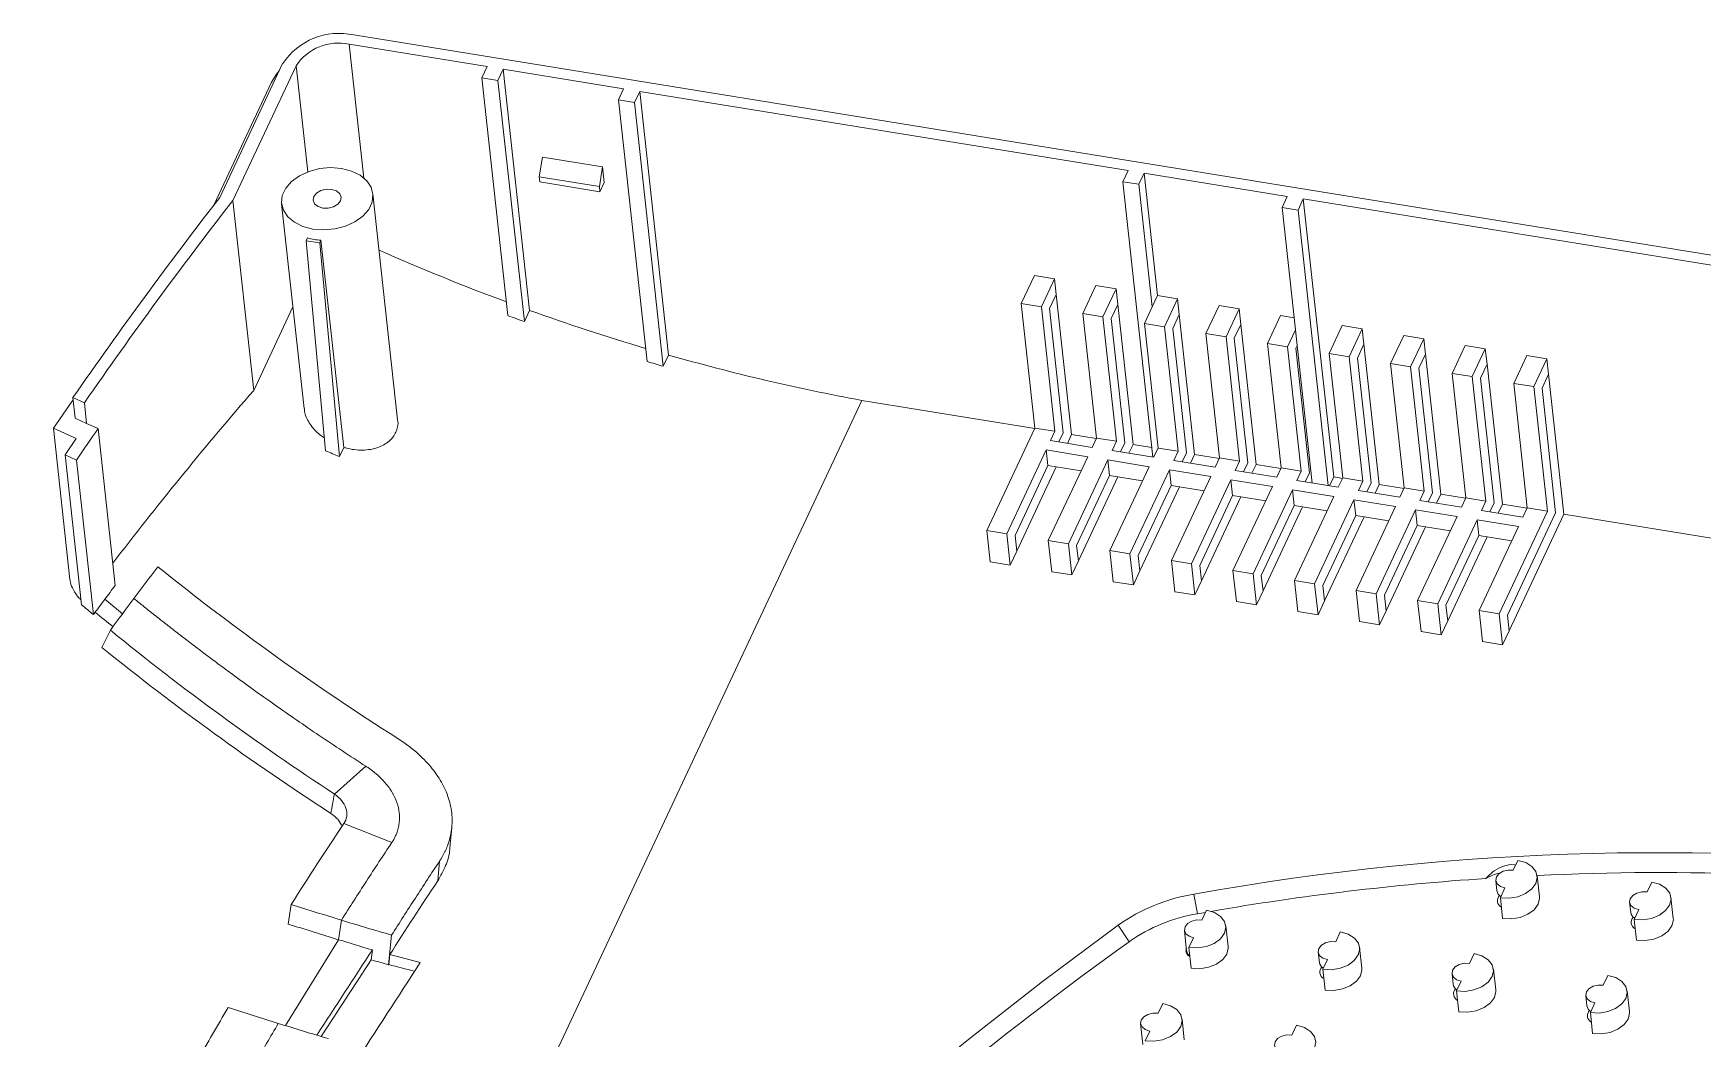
# Model space of a CAD drawing. Header units: inches. Extents: x 1230 to 3313, y 237 to 1043.
# Drawn here: x 1865.1 to 1924.2, y 712.5 to 748.1 of the extents above; entities that cross this region are included whole.
import ezdxf

# ---------------------------------------------------------------- set-up
doc = ezdxf.new("R2010")
doc.units = ezdxf.units.IN

msp = doc.modelspace()

# ---------------------------------------------------------------- linework, layer by layer
at = {"color": 7, "linetype": 'Continuous', "lineweight": 15}
for p, q in [((1876.323, 747.744), (1881.202, 746.953)), ((1937.582, 738.163), (1876.478, 748.075)), ((1873.963, 747.061), (1871.741, 742.323)), ((1872.2, 742.215), (1874.437, 746.984)), ((1881.202, 746.953), (1881.016, 746.557)), ((1873.57, 746.403), (1871.525, 742.044)), ((1881.016, 746.557), (1881.584, 746.465)), ((1881.938, 738.134), (1881.016, 746.557)), ((1881.584, 746.465), (1881.77, 746.861)), ((1882.52, 737.923), (1881.584, 746.465)), ((1881.77, 746.861), (1886.033, 746.169)), ((1882.705, 738.32), (1881.77, 746.861)), ((1886.033, 746.169), (1885.847, 745.773)), ((1885.847, 745.773), (1886.416, 745.681)), ((1886.862, 736.508), (1885.847, 745.773)), ((1886.416, 745.681), (1886.602, 746.077)), ((1886.602, 746.077), (1903.891, 743.273)), ((1887.624, 736.738), (1886.602, 746.077)), ((1887.439, 736.341), (1886.416, 745.681)), ((1883.043, 743.051), (1883.158, 743.749)), ((1885.289, 743.403), (1883.158, 743.749)), ((1885.289, 743.403), (1885.175, 742.705)), ((1885.35, 742.852), (1885.289, 743.403)), ((1885.175, 742.705), (1883.043, 743.051)), ((1883.043, 743.051), (1883.063, 742.867)), ((1883.063, 742.867), (1885.195, 742.521)), ((1885.195, 742.521), (1885.35, 742.852)), ((1903.891, 743.273), (1903.705, 742.876)), ((1903.705, 742.876), (1904.273, 742.784)), ((1904.774, 733.119), (1903.705, 742.876)), ((1904.273, 742.784), (1904.459, 743.181)), ((1904.459, 743.181), (1909.528, 742.358)), ((1904.934, 738.845), (1904.459, 743.181)), ((1872.2, 742.215), (1872.937, 735.487)), ((1878.033, 734.44), (1877.156, 742.45)), ((1885.195, 742.521), (1885.175, 742.705)), ((1904.748, 738.449), (1904.273, 742.784)), ((1909.528, 742.358), (1909.342, 741.962)), ((1909.91, 741.87), (1910.096, 742.266)), ((1910.096, 742.266), (1926.912, 739.539)), ((1911.175, 732.419), (1910.096, 742.266)), ((1873.925, 742.096), (1874.719, 734.849)), ((1909.342, 741.962), (1909.91, 741.87)), ((1909.817, 737.626), (1909.342, 741.962)), ((1910.979, 732.112), (1909.91, 741.87)), ((1874.801, 740.788), (1874.846, 740.884)), ((1875.275, 740.711), (1874.801, 740.788)), ((1875.485, 733.349), (1874.801, 740.788)), ((1875.32, 740.807), (1875.275, 740.711)), ((1875.971, 733.14), (1875.275, 740.711)), ((1876.124, 733.466), (1875.32, 740.807)), ((1900.112, 738.561), (1900.576, 739.552)), ((1901.287, 739.437), (1900.576, 739.552)), ((1900.822, 738.446), (1901.287, 739.437)), ((1901.287, 739.437), (1901.347, 738.885)), ((1901.347, 738.885), (1901.115, 738.39)), ((1901.347, 738.885), (1901.89, 733.925)), ((1902.29, 738.208), (1902.755, 739.198)), ((1903.466, 739.083), (1902.755, 739.198)), ((1903.001, 738.092), (1903.466, 739.083)), ((1903.466, 739.083), (1903.526, 738.532)), ((1904.748, 738.449), (1904.934, 738.845)), ((1905.645, 738.73), (1904.934, 738.845)), ((1905.18, 737.739), (1905.645, 738.73)), ((1905.645, 738.73), (1905.705, 738.179)), ((1874.325, 738.445), (1872.937, 735.487)), ((1882.52, 737.923), (1882.705, 738.32)), ((1900.822, 738.446), (1900.112, 738.561)), ((1900.594, 734.152), (1900.112, 738.561)), ((1901.305, 734.037), (1900.822, 738.446)), ((1901.115, 738.39), (1901.598, 733.981)), ((1903.001, 738.092), (1902.29, 738.208)), ((1902.773, 733.798), (1902.29, 738.208)), ((1903.484, 733.683), (1903.001, 738.092)), ((1903.526, 738.532), (1903.294, 738.037)), ((1903.526, 738.532), (1904.069, 733.572)), ((1904.469, 737.854), (1904.748, 738.449)), ((1905.705, 738.179), (1905.473, 737.683)), ((1905.705, 738.179), (1906.248, 733.218)), ((1906.648, 737.501), (1907.113, 738.492)), ((1907.824, 738.376), (1907.113, 738.492)), ((1907.359, 737.385), (1907.824, 738.376)), ((1907.824, 738.376), (1907.884, 737.825)), ((1908.827, 737.147), (1909.292, 738.138)), ((1909.769, 738.061), (1909.292, 738.138)), ((1903.294, 738.037), (1903.777, 733.628)), ((1905.18, 737.739), (1904.469, 737.854)), ((1904.952, 733.445), (1904.469, 737.854)), ((1905.663, 733.33), (1905.18, 737.739)), ((1905.473, 737.683), (1905.956, 733.274)), ((1907.359, 737.385), (1906.648, 737.501)), ((1907.131, 733.092), (1906.648, 737.501)), ((1907.884, 737.825), (1907.652, 737.33)), ((1907.884, 737.825), (1908.427, 732.865)), ((1909.538, 737.032), (1909.817, 737.626)), ((1909.877, 737.075), (1909.817, 737.626)), ((1911.006, 736.794), (1911.471, 737.785)), ((1912.182, 737.669), (1911.471, 737.785)), ((1911.717, 736.679), (1912.182, 737.669)), ((1912.182, 737.669), (1912.242, 737.118)), ((1907.842, 732.976), (1907.359, 737.385)), ((1907.652, 737.33), (1908.134, 732.921)), ((1909.538, 737.032), (1908.827, 737.147)), ((1909.31, 732.738), (1908.827, 737.147)), ((1910.021, 732.623), (1909.538, 737.032)), ((1909.877, 737.075), (1909.831, 736.976)), ((1909.831, 736.976), (1910.313, 732.567)), ((1910.41, 732.204), (1909.877, 737.075)), ((1912.242, 737.118), (1912.009, 736.623)), ((1912.242, 737.118), (1912.785, 732.158)), ((1913.185, 736.44), (1913.65, 737.431)), ((1914.36, 737.316), (1913.65, 737.431)), ((1913.896, 736.325), (1914.36, 737.316)), ((1914.36, 737.316), (1914.421, 736.765)), ((1915.364, 736.087), (1915.829, 737.078)), ((1916.539, 736.963), (1915.829, 737.078)), ((1916.075, 735.972), (1916.539, 736.963)), ((1916.539, 736.963), (1916.6, 736.411)), ((1887.439, 736.341), (1887.624, 736.738)), ((1911.717, 736.679), (1911.006, 736.794)), ((1911.489, 732.385), (1911.006, 736.794)), ((1912.2, 732.269), (1911.717, 736.679)), ((1912.009, 736.623), (1912.492, 732.214)), ((1913.896, 736.325), (1913.185, 736.44)), ((1913.668, 732.031), (1913.185, 736.44)), ((1914.378, 731.916), (1913.896, 736.325)), ((1914.421, 736.765), (1914.188, 736.269)), ((1914.421, 736.765), (1914.964, 731.805)), ((1916.6, 736.411), (1916.367, 735.916)), ((1916.6, 736.411), (1917.143, 731.451)), ((1917.543, 735.733), (1918.008, 736.724)), ((1918.718, 736.609), (1918.008, 736.724)), ((1918.253, 735.618), (1918.718, 736.609)), ((1918.718, 736.609), (1918.779, 736.058)), ((1914.188, 736.269), (1914.671, 731.86)), ((1916.075, 735.972), (1915.364, 736.087)), ((1915.847, 731.678), (1915.364, 736.087)), ((1916.557, 731.563), (1916.075, 735.972)), ((1916.367, 735.916), (1916.85, 731.507)), ((1918.253, 735.618), (1917.543, 735.733)), ((1918.026, 731.324), (1917.543, 735.733)), ((1918.779, 736.058), (1918.546, 735.563)), ((1918.779, 736.058), (1919.322, 731.098)), ((1865.138, 672.607), (1894.468, 735.129)), ((1866.943, 735.048), (1866.538, 735.231)), ((1866.618, 734.497), (1866.538, 735.231)), ((1894.468, 735.129), (1900.587, 734.137)), ((1918.736, 731.209), (1918.253, 735.618)), ((1918.546, 735.563), (1919.029, 731.154)), ((1867.024, 734.314), (1866.943, 735.048)), ((1865.846, 734.149), (1866.657, 733.783)), ((1866.433, 728.79), (1865.846, 734.149)), ((1867.024, 734.314), (1866.618, 734.497)), ((1867.429, 734.131), (1867.024, 734.314)), ((1868.037, 728.579), (1867.429, 734.131)), ((1898.89, 730.519), (1900.594, 734.152)), ((1901.305, 734.037), (1900.594, 734.152)), ((1901.15, 733.706), (1901.305, 734.037)), ((1901.598, 733.981), (1901.446, 733.658)), ((1875.971, 733.14), (1876.124, 733.466)), ((1899.6, 730.403), (1900.995, 733.376)), ((1900.995, 733.376), (1902.463, 733.138)), ((1901.055, 732.825), (1900.995, 733.376)), ((1902.618, 733.468), (1901.15, 733.706)), ((1901.89, 733.925), (1901.743, 733.61)), ((1901.89, 733.925), (1902.766, 733.783)), ((1902.618, 733.468), (1902.773, 733.798)), ((1903.484, 733.683), (1902.773, 733.798)), ((1903.329, 733.353), (1903.484, 733.683)), ((1904.797, 733.115), (1903.329, 733.353)), ((1903.777, 733.628), (1903.625, 733.305)), ((1904.069, 733.572), (1903.922, 733.257)), ((1904.069, 733.572), (1904.736, 733.464)), ((1904.797, 733.115), (1904.952, 733.445)), ((1905.663, 733.33), (1904.952, 733.445)), ((1866.259, 733.201), (1866.664, 733.018)), ((1866.84, 727.894), (1866.259, 733.201)), ((1867.264, 727.546), (1866.664, 733.018)), ((1901.055, 732.825), (1899.893, 730.348)), ((1901.352, 732.777), (1899.954, 729.797)), ((1901.055, 732.825), (1902.227, 732.635)), ((1901.069, 730.165), (1902.463, 733.138)), ((1901.779, 730.05), (1903.174, 733.023)), ((1903.174, 733.023), (1904.642, 732.784)), ((1903.234, 732.472), (1903.174, 733.023)), ((1903.248, 729.812), (1904.642, 732.784)), ((1905.508, 732.999), (1905.663, 733.33)), ((1906.976, 732.761), (1905.508, 732.999)), ((1905.956, 733.274), (1905.804, 732.951)), ((1906.248, 733.218), (1906.1, 732.903)), ((1906.248, 733.218), (1907.124, 733.076)), ((1906.976, 732.761), (1907.131, 733.092)), ((1907.842, 732.976), (1907.131, 733.092)), ((1907.687, 732.646), (1907.842, 732.976)), ((1908.134, 732.921), (1907.983, 732.598)), ((1908.427, 732.865), (1908.279, 732.55)), ((1908.427, 732.865), (1909.303, 732.723)), ((1903.234, 732.472), (1902.072, 729.994)), ((1903.531, 732.423), (1902.133, 729.443)), ((1903.234, 732.472), (1904.406, 732.281)), ((1903.958, 729.696), (1905.353, 732.669)), ((1905.353, 732.669), (1906.821, 732.431)), ((1905.413, 732.118), (1905.353, 732.669)), ((1905.427, 729.458), (1906.821, 732.431)), ((1906.137, 729.343), (1907.532, 732.316)), ((1907.532, 732.316), (1909, 732.078)), ((1907.592, 731.765), (1907.532, 732.316)), ((1909.155, 732.408), (1907.687, 732.646)), ((1909.155, 732.408), (1909.31, 732.738)), ((1910.021, 732.623), (1909.31, 732.738)), ((1909.866, 732.293), (1910.021, 732.623)), ((1911.334, 732.054), (1909.866, 732.293)), ((1910.313, 732.567), (1910.162, 732.245)), ((1911.175, 732.419), (1911.027, 732.104)), ((1911.175, 732.419), (1911.482, 732.37)), ((1911.334, 732.054), (1911.489, 732.385)), ((1912.2, 732.269), (1911.489, 732.385)), ((1912.045, 731.939), (1912.2, 732.269)), ((1912.492, 732.214), (1912.341, 731.891)), ((1905.413, 732.118), (1904.251, 729.641)), ((1905.71, 732.07), (1904.311, 729.09)), ((1905.413, 732.118), (1906.585, 731.928)), ((1907.592, 731.765), (1906.43, 729.287)), ((1907.888, 731.717), (1906.49, 728.736)), ((1907.592, 731.765), (1908.764, 731.575)), ((1907.606, 729.105), (1909, 732.078)), ((1908.316, 728.99), (1909.711, 731.962)), ((1909.711, 731.962), (1911.179, 731.724)), ((1909.771, 731.411), (1909.711, 731.962)), ((1909.785, 728.751), (1911.179, 731.724)), ((1910.495, 728.636), (1911.89, 731.609)), ((1911.89, 731.609), (1913.358, 731.371)), ((1911.95, 731.058), (1911.89, 731.609)), ((1913.513, 731.701), (1912.045, 731.939)), ((1912.785, 732.158), (1912.637, 731.843)), ((1912.785, 732.158), (1913.661, 732.016)), ((1913.513, 731.701), (1913.668, 732.031)), ((1914.378, 731.916), (1913.668, 732.031)), ((1914.224, 731.586), (1914.378, 731.916)), ((1915.692, 731.348), (1914.224, 731.586)), ((1914.671, 731.86), (1914.52, 731.538)), ((1914.964, 731.805), (1914.816, 731.49)), ((1914.964, 731.805), (1915.84, 731.663)), ((1915.692, 731.348), (1915.847, 731.678)), ((1916.557, 731.563), (1915.847, 731.678)), ((1909.771, 731.411), (1908.609, 728.934)), ((1910.067, 731.363), (1908.669, 728.383)), ((1909.771, 731.411), (1910.943, 731.221)), ((1911.95, 731.058), (1910.788, 728.58)), ((1912.246, 731.01), (1910.848, 728.029)), ((1911.95, 731.058), (1913.122, 730.868)), ((1911.964, 728.398), (1913.358, 731.371)), ((1912.674, 728.283), (1914.069, 731.255)), ((1914.069, 731.255), (1915.537, 731.017)), ((1914.129, 730.704), (1914.069, 731.255)), ((1914.142, 728.045), (1915.537, 731.017)), ((1916.402, 731.232), (1916.557, 731.563)), ((1917.871, 730.994), (1916.402, 731.232)), ((1916.85, 731.507), (1916.699, 731.184)), ((1917.143, 731.451), (1916.995, 731.136)), ((1917.032, 727.576), (1918.736, 731.209)), ((1917.143, 731.451), (1918.019, 731.309)), ((1919.029, 731.154), (1917.325, 727.52)), ((1919.322, 731.098), (1917.385, 726.969)), ((1917.871, 730.994), (1918.026, 731.324)), ((1918.736, 731.209), (1918.026, 731.324)), ((1919.322, 731.098), (1927.757, 729.73)), ((1899.6, 730.403), (1898.89, 730.519)), ((1899.011, 729.416), (1898.89, 730.519)), ((1899.721, 729.301), (1899.6, 730.403)), ((1914.129, 730.704), (1912.967, 728.227)), ((1914.425, 730.656), (1913.027, 727.676)), ((1914.129, 730.704), (1915.301, 730.514)), ((1914.853, 727.929), (1916.247, 730.902)), ((1916.247, 730.902), (1917.716, 730.664)), ((1916.308, 730.351), (1916.247, 730.902)), ((1916.321, 727.691), (1917.716, 730.664)), ((1899.893, 730.348), (1899.954, 729.797)), ((1901.779, 730.05), (1901.069, 730.165)), ((1901.19, 729.063), (1901.069, 730.165)), ((1901.9, 728.948), (1901.779, 730.05)), ((1902.072, 729.994), (1902.133, 729.443)), ((1903.958, 729.696), (1903.248, 729.812)), ((1903.369, 728.709), (1903.248, 729.812)), ((1916.308, 730.351), (1915.146, 727.874)), ((1916.604, 730.303), (1915.206, 727.322)), ((1916.308, 730.351), (1917.48, 730.161)), ((1868.092, 729.55), (1867.951, 729.365)), ((1899.721, 729.301), (1899.011, 729.416)), ((1899.954, 729.797), (1899.721, 729.301)), ((1902.133, 729.443), (1901.9, 728.948)), ((1904.079, 728.594), (1903.958, 729.696)), ((1904.251, 729.641), (1904.311, 729.09)), ((1906.137, 729.343), (1905.427, 729.458)), ((1905.547, 728.356), (1905.427, 729.458)), ((1906.258, 728.241), (1906.137, 729.343)), ((1906.43, 729.287), (1906.49, 728.736)), ((1901.9, 728.948), (1901.19, 729.063)), ((1904.079, 728.594), (1903.369, 728.709)), ((1904.311, 729.09), (1904.079, 728.594)), ((1906.49, 728.736), (1906.258, 728.241)), ((1908.316, 728.99), (1907.606, 729.105)), ((1907.726, 728.003), (1907.606, 729.105)), ((1908.437, 727.887), (1908.316, 728.99)), ((1908.609, 728.934), (1908.669, 728.383)), ((1910.495, 728.636), (1909.785, 728.751)), ((1909.905, 727.649), (1909.785, 728.751)), ((1910.616, 727.534), (1910.495, 728.636)), ((1867.666, 728.086), (1868.297, 727.577)), ((1906.258, 728.241), (1905.547, 728.356)), ((1908.669, 728.383), (1908.437, 727.887)), ((1910.848, 728.029), (1910.616, 727.534)), ((1910.788, 728.58), (1910.848, 728.029)), ((1912.674, 728.283), (1911.964, 728.398)), ((1912.084, 727.296), (1911.964, 728.398)), ((1912.795, 727.18), (1912.674, 728.283)), ((1912.967, 728.227), (1913.027, 727.676)), ((1914.853, 727.929), (1914.142, 728.045)), ((1914.263, 726.942), (1914.142, 728.045)), ((1908.437, 727.887), (1907.726, 728.003)), ((1910.616, 727.534), (1909.905, 727.649)), ((1913.027, 727.676), (1912.795, 727.18)), ((1914.974, 726.827), (1914.853, 727.929)), ((1915.146, 727.874), (1915.206, 727.322)), ((1917.032, 727.576), (1916.321, 727.691)), ((1916.442, 726.589), (1916.321, 727.691)), ((1917.153, 726.474), (1917.032, 727.576)), ((1917.325, 727.52), (1917.385, 726.969)), ((1867.769, 726.799), (1867.865, 726.989)), ((1912.795, 727.18), (1912.084, 727.296)), ((1914.974, 726.827), (1914.263, 726.942)), ((1915.206, 727.322), (1914.974, 726.827)), ((1917.385, 726.969), (1917.153, 726.474)), ((1867.558, 726.381), (1867.769, 726.799)), ((1917.153, 726.474), (1916.442, 726.589)), ((1876.911, 722.173), (1875.793, 721.19)), ((1875.941, 720.261), (1876.041, 720.086)), ((1877.827, 719.467), (1876.131, 720.144)), ((1879.882, 719.28), (1879.95, 719.995)), ((1879.454, 718.111), (1879.518, 718.814)), ((1917.528, 718.492), (1917.691, 718.839)), ((1916.909, 718.126), (1916.949, 717.759)), ((1918.456, 717.552), (1918.375, 718.287)), ((1922.265, 717.724), (1922.428, 718.07)), ((1906.347, 716.948), (1906.221, 717.643)), ((1917.234, 717.864), (1917.071, 717.517)), ((1917.152, 716.783), (1917.071, 717.517)), ((1923.193, 716.784), (1923.112, 717.519)), ((1874.157, 716.583), (1874.264, 717.276)), ((1906.347, 716.948), (1906.634, 716.999)), ((1906.505, 716.726), (1906.668, 717.072)), ((1921.646, 717.358), (1921.686, 716.991)), ((1921.971, 717.096), (1921.808, 716.749)), ((1875.938, 716.031), (1876.043, 716.722)), ((1903.927, 715.958), (1903.537, 716.545)), ((1905.886, 716.36), (1905.966, 715.625)), ((1907.433, 715.786), (1907.352, 716.521)), ((1911.242, 715.957), (1911.405, 716.304)), ((1921.889, 716.014), (1921.808, 716.749)), ((1875.938, 716.031), (1874.069, 712.987)), ((1877.099, 715.32), (1877.141, 715.668)), ((1877.75, 715.493), (1877.822, 716.194)), ((1906.211, 716.098), (1906.048, 715.751)), ((1906.129, 715.016), (1906.048, 715.751)), ((1912.17, 715.017), (1912.089, 715.752)), ((1877.714, 715.142), (1877.75, 715.493)), ((1877.714, 715.142), (1877.719, 715.151)), ((1877.719, 715.151), (1877.755, 715.501)), ((1877.75, 715.493), (1877.755, 715.501)), ((1910.623, 715.592), (1910.663, 715.224)), ((1910.948, 715.33), (1910.785, 714.983)), ((1915.979, 715.189), (1916.142, 715.536)), ((1910.866, 714.248), (1910.785, 714.983)), ((1915.36, 714.823), (1915.4, 714.456)), ((1915.685, 714.561), (1915.522, 714.214)), ((1916.906, 714.249), (1916.826, 714.984)), ((1920.716, 714.42), (1920.878, 714.767)), ((1915.602, 713.48), (1915.522, 714.214)), ((1920.096, 714.055), (1920.137, 713.688)), ((1921.643, 713.481), (1921.563, 714.216)), ((1904.956, 713.422), (1905.119, 713.769)), ((1920.421, 713.793), (1920.259, 713.446)), ((1920.339, 712.711), (1920.259, 713.446)), ((1904.337, 713.057), (1904.417, 712.322)), ((1904.662, 712.795), (1904.499, 712.448)), ((1905.883, 712.483), (1905.803, 713.218)), ((1909.693, 712.654), (1909.855, 713.001))]:
    msp.add_line(p, q, dxfattribs=at)
at = {"color": 8, "linetype": 'Continuous', "lineweight": 15}
for p, q in [((1876.842, 743.004), (1876.323, 747.744)), ((1874.437, 746.984), (1874.849, 743.225))]:
    msp.add_line(p, q, dxfattribs=at)
at = {"color": 7, "linetype": 'Continuous', "lineweight": 15, "flags": 128}
for points in [[(1873.846, 746.812), (1873.767, 746.718), (1873.57, 746.403)], [(1875.037, 741.2), (1874.683, 741.291), (1874.379, 741.439), (1874.142, 741.635), (1873.987, 741.869), (1873.922, 742.126), (1873.951, 742.392), (1874.073, 742.651), (1874.279, 742.887), (1874.559, 743.089), (1874.896, 743.242), (1875.271, 743.34), (1875.661, 743.375), (1876.044, 743.347), (1876.398, 743.256), (1876.702, 743.108), (1876.938, 742.911), (1877.093, 742.678), (1877.158, 742.42), (1877.129, 742.155), (1877.008, 741.896), (1876.801, 741.659), (1876.521, 741.458), (1876.184, 741.304), (1875.81, 741.207), (1875.42, 741.171), (1875.037, 741.2)], [(1875.385, 741.943), (1875.216, 741.998), (1875.096, 742.094), (1875.043, 742.218), (1875.067, 742.35), (1875.162, 742.471), (1875.315, 742.561), (1875.502, 742.608), (1875.695, 742.604), (1875.865, 742.549), (1875.985, 742.452), (1876.037, 742.329), (1876.014, 742.196), (1875.919, 742.076), (1875.766, 741.985), (1875.578, 741.939), (1875.385, 741.943)], [(1866.546, 735.157), (1866.507, 735.101), (1865.846, 734.149)], [(1917.071, 717.517), (1917.379, 717.502), (1917.687, 717.553), (1917.966, 717.665), (1918.186, 717.828), (1918.329, 718.024), (1918.378, 718.236), (1918.33, 718.442), (1918.189, 718.622), (1917.969, 718.759), (1917.691, 718.839)], [(1917.234, 717.864), (1917.073, 717.916), (1916.959, 718.008), (1916.909, 718.125), (1916.931, 718.251), (1917.022, 718.366), (1917.167, 718.452), (1917.345, 718.496), (1917.528, 718.492)], [(1921.808, 716.749), (1922.116, 716.734), (1922.424, 716.785), (1922.702, 716.897), (1922.923, 717.059), (1923.065, 717.256), (1923.115, 717.468), (1923.067, 717.674), (1922.926, 717.854), (1922.706, 717.991), (1922.428, 718.07)], [(1917.152, 716.783), (1917.46, 716.767), (1917.768, 716.818), (1918.046, 716.931), (1918.267, 717.093), (1918.409, 717.29), (1918.458, 717.501), (1918.456, 717.552)], [(1921.971, 717.096), (1921.81, 717.148), (1921.696, 717.239), (1921.646, 717.357), (1921.668, 717.483), (1921.759, 717.597), (1921.904, 717.683), (1922.082, 717.728), (1922.265, 717.724)], [(1906.048, 715.751), (1906.356, 715.736), (1906.664, 715.787), (1906.942, 715.899), (1907.163, 716.061), (1907.306, 716.258), (1907.355, 716.47), (1907.307, 716.676), (1907.166, 716.856), (1906.946, 716.993), (1906.668, 717.072)], [(1903.537, 716.545), (1900.86, 714.549), (1898.252, 712.512), (1895.715, 710.436), (1893.251, 708.321), (1890.86, 706.169), (1888.545, 703.981), (1886.306, 701.759), (1884.146, 699.504), (1882.066, 697.218), (1880.067, 694.901), (1878.15, 692.556), (1876.316, 690.184), (1874.568, 687.787), (1872.905, 685.365)], [(1906.211, 716.098), (1906.05, 716.15), (1905.936, 716.241), (1905.886, 716.359), (1905.908, 716.485), (1905.999, 716.599), (1906.144, 716.685), (1906.322, 716.73), (1906.505, 716.726)], [(1910.785, 714.983), (1911.093, 714.968), (1911.401, 715.019), (1911.679, 715.131), (1911.9, 715.293), (1912.042, 715.49), (1912.092, 715.701), (1912.044, 715.907), (1911.903, 716.088), (1911.682, 716.224), (1911.405, 716.304)], [(1921.889, 716.014), (1922.197, 715.999), (1922.505, 716.05), (1922.783, 716.162), (1923.004, 716.325), (1923.146, 716.521), (1923.195, 716.733), (1923.193, 716.784)], [(1906.129, 715.016), (1906.437, 715.001), (1906.745, 715.052), (1907.023, 715.164), (1907.244, 715.327), (1907.386, 715.523), (1907.435, 715.735), (1907.433, 715.786)], [(1910.948, 715.33), (1910.787, 715.381), (1910.673, 715.473), (1910.623, 715.591), (1910.645, 715.716), (1910.736, 715.831), (1910.881, 715.917), (1911.059, 715.961), (1911.242, 715.957)], [(1915.685, 714.561), (1915.524, 714.613), (1915.41, 714.705), (1915.36, 714.822), (1915.382, 714.948), (1915.472, 715.063), (1915.618, 715.149), (1915.796, 715.193), (1915.979, 715.189)], [(1915.522, 714.214), (1915.83, 714.199), (1916.138, 714.25), (1916.416, 714.362), (1916.637, 714.525), (1916.779, 714.721), (1916.829, 714.933), (1916.78, 715.139), (1916.639, 715.319), (1916.419, 715.456), (1916.142, 715.536)], [(1910.866, 714.248), (1911.173, 714.233), (1911.482, 714.284), (1911.76, 714.396), (1911.981, 714.558), (1912.123, 714.755), (1912.172, 714.967), (1912.17, 715.017)], [(1920.259, 713.446), (1920.567, 713.431), (1920.875, 713.482), (1921.153, 713.594), (1921.374, 713.756), (1921.516, 713.953), (1921.565, 714.165), (1921.517, 714.371), (1921.376, 714.551), (1921.156, 714.687), (1920.878, 714.767)], [(1915.602, 713.48), (1915.91, 713.464), (1916.218, 713.515), (1916.497, 713.628), (1916.718, 713.79), (1916.86, 713.987), (1916.909, 714.198), (1916.906, 714.249)], [(1920.421, 713.793), (1920.26, 713.845), (1920.146, 713.936), (1920.097, 714.054), (1920.119, 714.18), (1920.209, 714.294), (1920.354, 714.38), (1920.532, 714.425), (1920.716, 714.42)], [(1904.662, 712.795), (1904.501, 712.847), (1904.386, 712.938), (1904.337, 713.056), (1904.359, 713.182), (1904.449, 713.296), (1904.595, 713.382), (1904.773, 713.427), (1904.956, 713.422)], [(1904.499, 712.448), (1904.807, 712.433), (1905.115, 712.484), (1905.393, 712.596), (1905.614, 712.758), (1905.756, 712.955), (1905.805, 713.167), (1905.757, 713.373), (1905.616, 713.553), (1905.396, 713.689), (1905.119, 713.769)], [(1920.339, 712.711), (1920.647, 712.696), (1920.955, 712.747), (1921.233, 712.859), (1921.454, 713.022), (1921.596, 713.218), (1921.646, 713.43), (1921.643, 713.481)], [(1909.236, 711.68), (1909.544, 711.665), (1909.852, 711.716), (1910.13, 711.828), (1910.351, 711.99), (1910.493, 712.187), (1910.542, 712.398), (1910.494, 712.604), (1910.353, 712.784), (1910.133, 712.921), (1909.855, 713.001)], [(1909.398, 712.027), (1909.237, 712.078), (1909.123, 712.17), (1909.073, 712.288), (1909.096, 712.413), (1909.186, 712.528), (1909.331, 712.614), (1909.509, 712.658), (1909.693, 712.654)]]:
    msp.add_lwpolyline(points, dxfattribs=at)
at = {"color": 7, "linetype": 'Continuous', "lineweight": 15}
for centre, radius, start, end in [((1875.962, 745.73), 2.401, 77.58844, 146.3313), ((1875.936, 745.986), 1.801, 77.58844, 146.3313), ((2007.015, 637.624), 171.059, 142.261, 145.2074), ((2007.16, 637.714), 170.689, 142.24868, 145.23256), ((1875.421, 742.93), 2.126, 254.30567, 267.26736), ((1909.521, 813.064), 79.408, 246.11987, 249.63369), ((1909.087, 812.012), 78.708, 249.82237, 250.27265), ((1908.972, 811.545), 77.794, 250.26671, 253.44892), ((1908.435, 809.993), 76.587, 253.63905, 254.0881), ((1908.025, 808.173), 74.291, 254.06154, 259.48523), ((2002.87, 640.248), 164.798, 145.27201, 145.74133), ((2002.485, 640.325), 164.875, 145.4698, 145.7148), ((1922.66, 626.426), 92.687, 82.66306, 100.21611), ((1922.836, 624.586), 93.823, 93.83454, 99.82043), ((1917.533, 716.466), 1.987, 103.72621, 119.29322), ((1922.761, 628.396), 90.013, 82.71141, 92.79637), ((1907.293, 711.197), 6.535, 99.44124, 125.07709), ((1917.208, 717.795), 0.261, 187.82962, 243.55508), ((1917.227, 717.416), 0.261, 135.8242, 242.84051), ((1907.314, 711.136), 5.893, 99.44124, 125.07709), ((1921.945, 717.026), 0.261, 187.82962, 243.55508), ((1921.964, 716.648), 0.261, 135.8242, 242.84051), ((1898.431, 788.781), 75.456, 252.7407, 254.14964), ((1898.789, 789.584), 77.021, 252.7415, 253.67622), ((1980.193, 609.896), 130.636, 125.71861, 140.9663), ((1906.202, 715.65), 0.26, 162.04121, 243.15163), ((1906.218, 715.659), 0.254, 187.60066, 237.57568), ((1898.812, 789.459), 77.253, 253.67667, 254.15091), ((1910.922, 715.26), 0.261, 187.82962, 243.55508), ((1910.941, 714.882), 0.261, 135.8242, 242.84051), ((1915.658, 714.491), 0.261, 187.82962, 243.55508), ((1915.677, 714.113), 0.261, 135.8242, 242.84051), ((1920.395, 713.723), 0.261, 187.82962, 243.55508), ((1920.414, 713.345), 0.261, 135.8242, 242.84051), ((1896.715, 785.201), 75.684, 252.38352, 253.78898)]:
    msp.add_arc(centre, radius, start, end, dxfattribs=at)
for centre, major_axis, ratio, start_param, end_param in [((1889.101, 769.562), (48.946, -24.143), 0.707171, 4.782234, 4.791934), ((1883.337, 757.276), (39.978, -38.777), 0.541967, 4.88592, 5.078743), ((1882.428, 755.338), (40.85, -39.273), 0.544952, 4.850164, 4.859913), ((1882.723, 755.966), (41.598, -39.992), 0.544952, 4.860949, 4.875227), ((1909.361, 812.751), (212.15, 337.949), 0.062952, 4.451405, 4.460745), ((1909.361, 812.751), (212.606, 337.91), 0.063581, 4.451721, 4.460124), ((1904.195, 801.739), (212.15, 337.949), 0.062952, 4.48205, 4.493203), ((1881.738, 753.865), (50.463, -22.077), 0.689279, 4.92896, 4.946316), ((1881.738, 753.865), (50.01, -21.865), 0.689327, 4.928791, 4.949451)]:
    msp.add_ellipse(centre, major_axis=major_axis, ratio=ratio, start_param=start_param, end_param=end_param, dxfattribs=at)
for points in [[(1872.937, 735.487), (1871.251, 733.535), (1869.636, 731.558), (1868.092, 729.55)], [(1869.54, 729.239), (1869.255, 728.865), (1868.973, 728.491), (1868.693, 728.116)], [(1867.666, 728.086), (1867.532, 727.907), (1867.397, 727.726), (1867.264, 727.546)], [(1868.037, 728.579), (1867.913, 728.415), (1867.789, 728.251), (1867.666, 728.086)], [(1868.693, 728.116), (1868.414, 727.741), (1868.138, 727.366), (1867.865, 726.989)], [(1867.865, 726.989), (1870.442, 724.896), (1873.098, 722.952), (1875.793, 721.19)], [(1875.669, 720.502), (1875.71, 720.731), (1875.751, 720.961), (1875.793, 721.19)], [(1876.131, 720.144), (1875.494, 719.192), (1874.872, 718.236), (1874.264, 717.276)], [(1877.755, 715.501), (1878.309, 716.374), (1878.875, 717.244), (1879.454, 718.111)], [(1874.264, 717.276), (1874.859, 717.09), (1875.452, 716.906), (1876.043, 716.722)], [(1874.157, 716.583), (1874.751, 716.399), (1875.344, 716.215), (1875.938, 716.031)], [(1873.809, 713.066), (1873.22, 713.253), (1872.629, 713.441), (1872.035, 713.629)]]:
    msp.add_open_spline(points, degree=3, dxfattribs=at)
for points, knots in [([(1874.735, 734.85), (1874.734, 734.814), (1874.731, 734.646), (1874.897, 734.328), (1875.147, 734.003), (1875.37, 733.855), (1875.443, 733.807)], [0, 0, 0, 0, 0.097864, 0.44979, 0.821172, 1, 1, 1, 1]), ([(1876.124, 733.466), (1876.174, 733.452), (1876.419, 733.385), (1876.869, 733.347), (1877.397, 733.456), (1877.797, 733.702), (1878.004, 734.042), (1878.074, 734.305), (1878.032, 734.438), (1878.032, 734.44)], [0, 0, 0, 0, 0.052439, 0.256998, 0.454804, 0.642713, 0.822246, 0.99763, 1, 1, 1, 1]), ([(1866.821, 728.069), (1866.793, 728.096), (1866.684, 728.2), (1866.547, 728.42), (1866.456, 728.64), (1866.438, 728.756), (1866.433, 728.79)], [0, 0, 0, 0, 0.125795, 0.491412, 0.85262, 1, 1, 1, 1]), ([(1868.693, 728.116), (1868.833, 728.004), (1869.114, 727.778), (1869.538, 727.442), (1869.967, 727.106), (1870.4, 726.77), (1870.839, 726.434), (1871.282, 726.098), (1871.73, 725.763), (1872.277, 725.359), (1872.928, 724.886), (1873.687, 724.345), (1874.466, 723.801), (1875.264, 723.257), (1876.081, 722.711), (1876.633, 722.354), (1876.911, 722.173)], [0, 0, 0, 0, 0.052037, 0.104528, 0.157473, 0.21087, 0.264722, 0.319027, 0.373786, 0.428998, 0.519106, 0.611238, 0.705392, 0.801571, 0.899773, 1, 1, 1, 1]), ([(1867.558, 726.381), (1868.855, 725.336), (1870.184, 724.318), (1872.893, 722.353), (1874.272, 721.406), (1875.669, 720.502)], [0, 0, 0, 0, 0.5, 0.5, 1, 1, 1, 1]), ([(1879.518, 718.814), (1879.537, 718.843), (1879.574, 718.901), (1879.626, 718.99), (1879.675, 719.08), (1879.72, 719.171), (1879.761, 719.263), (1879.823, 719.418), (1879.893, 719.639), (1879.948, 719.929), (1879.968, 720.222), (1879.948, 720.616), (1879.836, 721.108), (1879.61, 721.587), (1879.366, 721.954), (1879.153, 722.22), (1878.912, 722.475), (1878.675, 722.69), (1878.451, 722.869), (1878.25, 723.017), (1878.108, 723.109), (1878.037, 723.156)], [0, 0, 0, 0, 0.021008, 0.041982, 0.06294, 0.083899, 0.104875, 0.125885, 0.188835, 0.251766, 0.314567, 0.37733, 0.502712, 0.627468, 0.689878, 0.752276, 0.814214, 0.876178, 0.917444, 0.958674, 1, 1, 1, 1]), ([(1876.911, 722.173), (1876.944, 722.151), (1877.01, 722.108), (1877.105, 722.04), (1877.197, 721.97), (1877.314, 721.873), (1877.451, 721.746), (1877.6, 721.586), (1877.731, 721.42), (1877.881, 721.19), (1878.021, 720.89), (1878.09, 720.583), (1878.103, 720.337), (1878.091, 720.155), (1878.058, 719.975), (1878.009, 719.819), (1877.952, 719.686), (1877.895, 719.574), (1877.849, 719.502), (1877.827, 719.467)], [0, 0, 0, 0, 0.031034, 0.061998, 0.092946, 0.123934, 0.186053, 0.248133, 0.310438, 0.372727, 0.497509, 0.622776, 0.685555, 0.74835, 0.81125, 0.874158, 0.916129, 0.958031, 1, 1, 1, 1]), ([(1875.793, 721.19), (1875.899, 721.119), (1875.976, 721.048), (1876.122, 720.869), (1876.168, 720.786), (1876.233, 720.588), (1876.242, 720.501), (1876.217, 720.306), (1876.187, 720.227), (1876.131, 720.144)], [0, 0, 0, 0, 0.25, 0.25, 0.5, 0.5, 0.75, 0.75, 1, 1, 1, 1]), ([(1875.669, 720.502), (1875.725, 720.465), (1875.774, 720.427), (1875.863, 720.348), (1875.903, 720.307), (1875.941, 720.261)], [0, 0, 0, 0, 0.5, 0.5, 1, 1, 1, 1]), ([(1877.827, 719.467), (1877.675, 719.239), (1877.372, 718.783), (1876.925, 718.098), (1876.481, 717.411), (1876.189, 716.952), (1876.043, 716.722)], [0, 0, 0, 0, 0.250173, 0.500227, 0.750168, 1, 1, 1, 1]), ([(1879.454, 718.111), (1879.554, 718.289), (1879.754, 718.646), (1879.878, 719.048), (1879.877, 719.263), (1879.876, 719.281)], [0, 0, 0, 0, 0.478107, 0.956459, 1, 1, 1, 1]), ([(1877.822, 716.194), (1877.961, 716.413), (1878.238, 716.851), (1878.66, 717.506), (1879.086, 718.161), (1879.374, 718.596), (1879.518, 718.814)], [0, 0, 0, 0, 0.249856, 0.499805, 0.749851, 1, 1, 1, 1]), ([(1917.61, 718.666), (1917.597, 718.67), (1917.458, 718.709), (1917.183, 718.643), (1916.833, 718.482), (1916.655, 718.296), (1916.561, 718.199)], [0, 0, 0, 0, 0.0342005, 0.3619249, 0.6656985, 1, 1, 1, 1]), ([(1872.035, 713.629), (1871.664, 712.999), (1871.298, 712.367), (1869.555, 709.291), (1868.26, 706.82), (1867.052, 704.317)], [0.5352831, 0.5352831, 0.5352831, 0.5352831, 0.5910751, 0.5910751, 0.805792, 0.805792, 0.805792, 0.805792]), ([(1873.809, 713.066), (1873.671, 712.83), (1873.394, 712.359), (1872.986, 711.649), (1872.582, 710.939), (1872.183, 710.226), (1871.789, 709.512), (1871.4, 708.797), (1871.017, 708.08), (1870.638, 707.361), (1870.264, 706.64), (1869.895, 705.918), (1869.532, 705.194), (1869.173, 704.469), (1868.937, 703.984), (1868.82, 703.742)], [0, 0, 0, 0, 0.0770116, 0.1540019, 0.2309728, 0.3079259, 0.3848631, 0.4617862, 0.5386968, 0.6155969, 0.692488, 0.7693722, 0.846251, 0.9231264, 1, 1, 1, 1])]:
    msp.add_open_spline(points, degree=3, knots=knots, dxfattribs=at)

doc.saveas('drawing.dxf')
